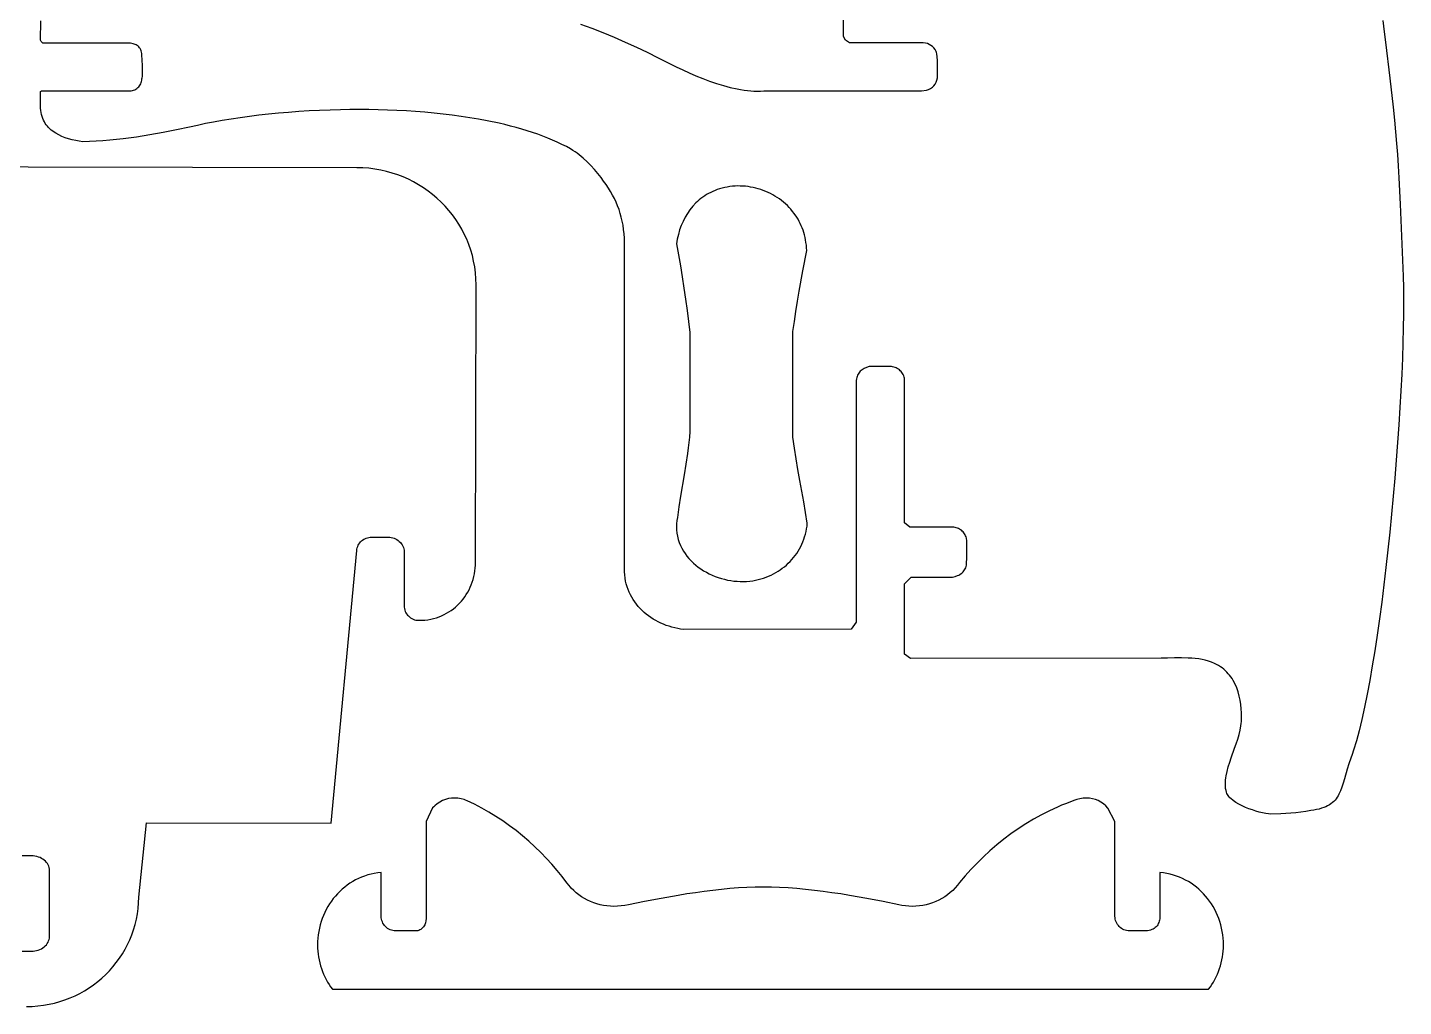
# Model space of a CAD drawing. Extents: x 0.4 to 47.6, y 0.4 to 33.9.
# Drawn here: x 24 to 47.55, y 0.37 to 17.14 of the extents above; entities that cross this region are included whole.
import ezdxf

# ---------------------------------------------------------------- set-up
doc = ezdxf.new("R2010")
doc.units = 0
doc.layers.add('Centerline', color=1, linetype='CONTINUOUS')
doc.layers.add('Layer_1', color=1, linetype='CONTINUOUS')

msp = doc.modelspace()

# ---------------------------------------------------------------- linework, layer by layer
at = {"layer": 'Centerline'}
for points in [[(33.465, 17.197), (33.659, 17.125), (33.851, 17.05), (34.043, 16.972), (34.233, 16.889), (34.422, 16.803), (34.61, 16.714), (34.796, 16.62), (34.999, 16.518), (35.105, 16.465), (35.215, 16.413), (35.328, 16.361), (35.442, 16.311), (35.558, 16.264), (35.676, 16.219), (35.794, 16.178), (35.912, 16.142), (36.03, 16.11), (36.148, 16.085), (36.206, 16.074), (36.265, 16.065), (36.322, 16.058), (36.38, 16.053), (36.436, 16.05), (36.493, 16.049), (36.548, 16.05), (36.603, 16.053), (39.304, 16.053), (39.387, 16.063), (39.425, 16.077), (39.459, 16.095), (39.489, 16.116), (39.514, 16.14), (39.536, 16.168), (39.554, 16.199), (39.568, 16.234), (39.578, 16.274), (39.58, 16.37), (39.58, 16.503), (39.578, 16.572), (39.574, 16.635), (39.567, 16.689), (39.562, 16.711), (39.556, 16.729), (39.536, 16.76), (39.514, 16.788), (39.49, 16.812), (39.464, 16.832), (39.435, 16.848), (39.404, 16.861), (39.37, 16.869), (39.332, 16.874), (38.072, 16.874), (38.002, 16.918), (37.97, 16.981), (37.97, 17.641)], [(47.199, 17.255), (47.226, 17.066), (47.248, 16.887), (47.321, 16.269), (47.377, 15.771), (47.399, 15.553), (47.419, 15.349), (47.436, 15.154), (47.451, 14.961), (47.465, 14.766), (47.477, 14.563), (47.499, 14.112), (47.521, 13.564), (47.547, 12.878), (47.552, 12.678), (47.554, 12.463), (47.553, 12.233), (47.55, 11.991), (47.543, 11.737), (47.535, 11.473), (47.523, 11.199), (47.509, 10.917), (47.493, 10.628), (47.475, 10.332), (47.454, 10.032), (47.431, 9.728), (47.406, 9.421), (47.379, 9.113), (47.35, 8.805), (47.32, 8.497), (47.288, 8.192), (47.254, 7.89), (47.218, 7.591), (47.181, 7.299), (47.143, 7.013), (47.103, 6.734), (47.062, 6.464), (47.02, 6.205), (46.977, 5.956), (46.933, 5.72), (46.888, 5.497), (46.842, 5.289), (46.795, 5.096), (46.748, 4.921), (46.7, 4.763), (46.676, 4.691), (46.652, 4.624), (46.618, 4.529), (46.59, 4.438), (46.543, 4.274), (46.521, 4.2), (46.5, 4.131), (46.476, 4.067), (46.449, 4.009), (46.435, 3.981), (46.418, 3.955), (46.401, 3.931), (46.382, 3.907), (46.361, 3.885), (46.338, 3.864), (46.313, 3.845), (46.286, 3.827), (46.256, 3.81), (46.224, 3.794), (46.189, 3.78), (46.151, 3.767), (46.11, 3.755), (46.066, 3.744), (46.018, 3.735), (45.966, 3.727), (45.881, 3.713), (45.796, 3.7), (45.711, 3.69), (45.626, 3.682), (45.541, 3.676), (45.456, 3.672), (45.286, 3.667), (45.243, 3.672), (45.195, 3.679), (45.142, 3.69), (45.086, 3.703), (45.027, 3.719), (44.967, 3.738), (44.907, 3.759), (44.848, 3.783), (44.791, 3.809), (44.736, 3.837), (44.685, 3.867), (44.639, 3.898), (44.599, 3.932), (44.582, 3.949), (44.566, 3.967), (44.552, 3.985), (44.541, 4.004), (44.531, 4.022), (44.524, 4.042), (44.516, 4.074), (44.51, 4.108), (44.507, 4.142), (44.505, 4.177), (44.506, 4.213), (44.508, 4.249), (44.513, 4.286), (44.518, 4.323), (44.534, 4.399), (44.555, 4.476), (44.579, 4.555), (44.606, 4.634), (44.663, 4.794), (44.691, 4.873), (44.717, 4.952), (44.74, 5.03), (44.758, 5.106), (44.772, 5.181), (44.776, 5.218), (44.779, 5.254), (44.781, 5.327), (44.781, 5.4), (44.777, 5.473), (44.769, 5.546), (44.758, 5.619), (44.743, 5.69), (44.724, 5.76), (44.7, 5.828), (44.671, 5.894), (44.638, 5.957), (44.619, 5.987), (44.599, 6.016), (44.578, 6.044), (44.555, 6.072), (44.531, 6.098), (44.506, 6.123), (44.479, 6.147), (44.45, 6.17), (44.42, 6.192), (44.389, 6.212), (44.356, 6.231), (44.321, 6.249), (44.27, 6.27), (44.217, 6.289), (44.162, 6.304), (44.106, 6.315), (44.048, 6.325), (43.99, 6.332), (43.931, 6.337), (43.871, 6.34), (43.752, 6.342), (43.633, 6.341), (43.517, 6.339), (43.406, 6.339), (39.116, 6.33), (39.015, 6.409), (39.015, 7.609), (39.126, 7.723), (39.832, 7.723), (39.878, 7.735), (39.921, 7.752), (39.942, 7.762), (39.962, 7.773), (39.98, 7.786), (39.998, 7.799), (40.014, 7.814), (40.028, 7.831), (40.041, 7.848), (40.052, 7.867), (40.061, 7.887), (40.068, 7.909), (40.072, 7.932), (40.074, 7.957), (40.077, 8.055), (40.081, 8.176), (40.082, 8.237), (40.082, 8.295), (40.08, 8.348), (40.074, 8.393), (40.067, 8.413), (40.059, 8.433), (40.05, 8.451), (40.039, 8.468), (40.027, 8.485), (40.014, 8.5), (40.001, 8.514), (39.986, 8.527), (39.97, 8.538), (39.953, 8.548), (39.935, 8.557), (39.917, 8.565), (39.898, 8.571), (39.878, 8.576), (39.857, 8.579), (39.835, 8.581), (39.104, 8.581), (39.014, 8.658), (39.014, 11.131), (39.007, 11.152), (38.999, 11.173), (38.99, 11.193), (38.979, 11.212), (38.967, 11.229), (38.954, 11.246), (38.939, 11.261), (38.924, 11.275), (38.907, 11.288), (38.889, 11.299), (38.871, 11.309), (38.851, 11.317), (38.83, 11.323), (38.809, 11.328), (38.787, 11.331), (38.763, 11.332), (38.408, 11.331), (38.363, 11.317), (38.322, 11.3), (38.304, 11.289), (38.286, 11.278), (38.27, 11.265), (38.255, 11.252), (38.242, 11.237), (38.23, 11.221), (38.219, 11.203), (38.21, 11.185), (38.202, 11.164), (38.196, 11.143), (38.191, 11.12), (38.187, 11.095), (38.187, 6.953), (38.097, 6.832), (35.231, 6.83), (35.18, 6.837), (35.13, 6.846), (35.08, 6.857), (35.031, 6.87), (34.983, 6.884), (34.935, 6.9), (34.889, 6.918), (34.843, 6.938), (34.798, 6.959), (34.755, 6.982), (34.712, 7.007), (34.671, 7.033), (34.631, 7.061), (34.592, 7.09), (34.555, 7.121), (34.52, 7.154), (34.486, 7.188), (34.454, 7.224), (34.423, 7.261), (34.394, 7.3), (34.368, 7.34), (34.343, 7.381), (34.32, 7.424), (34.299, 7.469), (34.281, 7.514), (34.264, 7.561), (34.25, 7.61), (34.239, 7.659), (34.229, 7.71), (34.223, 7.763), (34.219, 7.816), (34.217, 7.871), (34.217, 13.532), (34.212, 13.607), (34.204, 13.679), (34.194, 13.75), (34.181, 13.82), (34.165, 13.888), (34.147, 13.954), (34.126, 14.019), (34.102, 14.083), (34.076, 14.145), (34.047, 14.207), (34.015, 14.268), (33.981, 14.329), (33.944, 14.389), (33.904, 14.448), (33.862, 14.508), (33.817, 14.567), (33.761, 14.637), (33.703, 14.707), (33.643, 14.774), (33.58, 14.839), (33.514, 14.9), (33.446, 14.957), (33.41, 14.984), (33.373, 15.01), (33.336, 15.034), (33.297, 15.057), (33.224, 15.097), (33.147, 15.135), (33.069, 15.173), (32.988, 15.209), (32.905, 15.243), (32.82, 15.277), (32.733, 15.309), (32.644, 15.339), (32.553, 15.369), (32.46, 15.397), (32.365, 15.424), (32.269, 15.449), (32.171, 15.474), (32.072, 15.497), (31.868, 15.54), (31.722, 15.568), (31.574, 15.593), (31.423, 15.616), (31.27, 15.636), (31.116, 15.655), (30.96, 15.671), (30.803, 15.686), (30.644, 15.698), (30.485, 15.708), (30.324, 15.717), (30.164, 15.723), (30.003, 15.728), (29.841, 15.731), (29.68, 15.732), (29.519, 15.731), (29.359, 15.729), (29.178, 15.724), (28.998, 15.717), (28.82, 15.708), (28.644, 15.697), (28.469, 15.684), (28.297, 15.669), (28.128, 15.653), (27.962, 15.635), (27.799, 15.615), (27.639, 15.593), (27.484, 15.57), (27.333, 15.545), (27.186, 15.519), (27.044, 15.491), (26.907, 15.462), (26.775, 15.432), (26.55, 15.383), (26.323, 15.338), (26.095, 15.297), (25.867, 15.262), (25.638, 15.233), (25.523, 15.22), (25.408, 15.209), (25.292, 15.199), (25.177, 15.191), (25.062, 15.185), (24.946, 15.18), (24.886, 15.19), (24.825, 15.201), (24.764, 15.215), (24.704, 15.232), (24.645, 15.251), (24.589, 15.273), (24.534, 15.298), (24.482, 15.327), (24.456, 15.344), (24.431, 15.362), (24.406, 15.382), (24.383, 15.402), (24.361, 15.424), (24.341, 15.447), (24.322, 15.471), (24.304, 15.496), (24.288, 15.523), (24.273, 15.552), (24.26, 15.582), (24.249, 15.613), (24.239, 15.646), (24.232, 15.681), (24.226, 15.717), (24.222, 15.755), (24.222, 16.03), (24.225, 16.039), (24.231, 16.046), (24.24, 16.051), (24.25, 16.053), (24.25, 16.053), (25.733, 16.051), (25.754, 16.051), (25.775, 16.054), (25.796, 16.058), (25.816, 16.065), (25.836, 16.073), (25.854, 16.083), (25.872, 16.095), (25.889, 16.108), (25.904, 16.123), (25.918, 16.139), (25.93, 16.157), (25.94, 16.175), (25.948, 16.195), (25.954, 16.215), (25.958, 16.236), (25.959, 16.258), (25.964, 16.276), (25.967, 16.297), (25.971, 16.348), (25.971, 16.408), (25.968, 16.472), (25.961, 16.597), (25.958, 16.65), (25.956, 16.691), (25.951, 16.715), (25.945, 16.737), (25.937, 16.757), (25.928, 16.776), (25.917, 16.792), (25.905, 16.806), (25.892, 16.819), (25.877, 16.83), (25.861, 16.84), (25.844, 16.848), (25.826, 16.855), (25.806, 16.86), (25.762, 16.868), (25.713, 16.871), (24.265, 16.871), (24.246, 16.886), (24.233, 16.9), (24.228, 16.909), (24.224, 16.921), (24.228, 17.254)]]:
    msp.add_lwpolyline(points, dxfattribs=at)
at = {"layer": 'Layer_1'}
for points in [[(23.982, 0.373), (24.081, 0.375), (24.178, 0.383), (24.274, 0.394), (24.368, 0.411), (24.461, 0.431), (24.552, 0.457), (24.641, 0.486), (24.728, 0.52), (24.813, 0.557), (24.896, 0.598), (24.976, 0.643), (25.054, 0.692), (25.129, 0.744), (25.202, 0.8), (25.272, 0.859), (25.338, 0.921), (25.402, 0.986), (25.463, 1.054), (25.52, 1.125), (25.573, 1.198), (25.624, 1.274), (25.67, 1.352), (25.713, 1.433), (25.751, 1.516), (25.786, 1.601), (25.816, 1.688), (25.842, 1.777), (25.864, 1.868), (25.881, 1.96), (25.894, 2.053), (25.901, 2.148), (25.904, 2.245), (25.904, 2.245), (26.034, 3.516), (29.199, 3.511), (29.636, 8.182), (29.639, 8.206), (29.645, 8.229), (29.652, 8.251), (29.662, 8.272), (29.674, 8.292), (29.687, 8.311), (29.702, 8.329), (29.718, 8.345), (29.736, 8.36), (29.755, 8.373), (29.775, 8.384), (29.797, 8.394), (29.819, 8.401), (29.842, 8.407), (29.866, 8.41), (29.891, 8.411), (30.174, 8.411), (30.2, 8.41), (30.226, 8.406), (30.252, 8.399), (30.276, 8.391), (30.3, 8.38), (30.323, 8.368), (30.344, 8.353), (30.364, 8.337), (30.382, 8.319), (30.398, 8.3), (30.413, 8.279), (30.425, 8.257), (30.435, 8.234), (30.442, 8.211), (30.446, 8.186), (30.448, 8.16), (30.446, 7.236), (30.447, 7.211), (30.451, 7.186), (30.457, 7.162), (30.466, 7.139), (30.476, 7.117), (30.489, 7.097), (30.504, 7.077), (30.52, 7.06), (30.538, 7.043), (30.558, 7.029), (30.579, 7.016), (30.601, 7.006), (30.625, 6.997), (30.649, 6.991), (30.674, 6.987), (30.7, 6.986), (30.753, 6.987), (30.804, 6.991), (30.854, 6.997), (30.904, 7.006), (30.952, 7.017), (30.999, 7.03), (31.045, 7.046), (31.089, 7.064), (31.133, 7.084), (31.175, 7.106), (31.215, 7.13), (31.254, 7.156), (31.292, 7.184), (31.328, 7.214), (31.363, 7.245), (31.396, 7.278), (31.427, 7.313), (31.457, 7.349), (31.485, 7.387), (31.511, 7.426), (31.536, 7.466), (31.558, 7.508), (31.579, 7.551), (31.597, 7.595), (31.614, 7.641), (31.629, 7.687), (31.641, 7.734), (31.651, 7.782), (31.659, 7.832), (31.665, 7.881), (31.669, 7.932), (31.67, 7.983), (31.679, 12.733), (31.676, 12.836), (31.668, 12.937), (31.655, 13.037), (31.637, 13.136), (31.615, 13.232), (31.587, 13.327), (31.555, 13.42), (31.518, 13.511), (31.477, 13.6), (31.432, 13.686), (31.383, 13.77), (31.33, 13.851), (31.273, 13.93), (31.212, 14.005), (31.148, 14.078), (31.08, 14.148), (31.009, 14.214), (30.935, 14.277), (30.858, 14.337), (30.778, 14.393), (30.695, 14.445), (30.609, 14.493), (30.521, 14.538), (30.431, 14.578), (30.338, 14.614), (30.243, 14.646), (30.146, 14.673), (30.047, 14.695), (29.947, 14.713), (29.845, 14.726), (29.741, 14.734), (29.636, 14.737), (18.38, 14.757)], [(23.906, 1.32), (24.062, 1.32), (24.094, 1.321), (24.125, 1.325), (24.155, 1.331), (24.184, 1.339), (24.212, 1.35), (24.238, 1.362), (24.262, 1.377), (24.284, 1.393), (24.304, 1.411), (24.323, 1.43), (24.338, 1.45), (24.352, 1.472), (24.362, 1.495), (24.37, 1.519), (24.375, 1.544), (24.377, 1.569), (24.377, 1.569), (24.379, 2.701), (24.377, 2.727), (24.372, 2.752), (24.365, 2.776), (24.354, 2.799), (24.341, 2.821), (24.325, 2.841), (24.307, 2.861), (24.287, 2.878), (24.265, 2.895), (24.24, 2.909), (24.215, 2.922), (24.187, 2.932), (24.158, 2.941), (24.128, 2.947), (24.097, 2.951), (24.065, 2.952), (23.909, 2.952)]]:
    msp.add_lwpolyline(points, dxfattribs=at)
for points in [[(35.336, 10.217), (35.33, 10.123), (35.321, 10.03), (35.311, 9.937), (35.299, 9.845), (35.272, 9.662), (35.242, 9.479), (35.18, 9.114), (35.15, 8.93), (35.124, 8.745), (35.114, 8.693), (35.109, 8.641), (35.107, 8.589), (35.109, 8.538), (35.116, 8.48), (35.126, 8.425), (35.14, 8.371), (35.157, 8.319), (35.178, 8.269), (35.201, 8.22), (35.228, 8.173), (35.257, 8.128), (35.289, 8.085), (35.323, 8.043), (35.36, 8.004), (35.399, 7.966), (35.44, 7.93), (35.483, 7.897), (35.527, 7.865), (35.574, 7.836), (35.621, 7.808), (35.67, 7.783), (35.721, 7.759), (35.772, 7.738), (35.824, 7.719), (35.877, 7.703), (35.931, 7.688), (35.985, 7.676), (36.039, 7.666), (36.093, 7.659), (36.148, 7.654), (36.202, 7.651), (36.256, 7.651), (36.31, 7.653), (36.363, 7.658), (36.415, 7.665), (36.463, 7.673), (36.509, 7.684), (36.555, 7.696), (36.599, 7.71), (36.643, 7.725), (36.686, 7.742), (36.728, 7.761), (36.769, 7.781), (36.809, 7.803), (36.847, 7.826), (36.885, 7.85), (36.921, 7.877), (36.957, 7.904), (36.991, 7.933), (37.023, 7.963), (37.055, 7.994), (37.085, 8.027), (37.114, 8.061), (37.141, 8.096), (37.167, 8.132), (37.191, 8.17), (37.214, 8.208), (37.235, 8.248), (37.255, 8.289), (37.273, 8.33), (37.289, 8.373), (37.303, 8.417), (37.316, 8.461), (37.327, 8.507), (37.337, 8.553), (37.344, 8.6), (37.349, 8.648), (37.319, 8.833), (37.287, 9.016), (37.22, 9.382), (37.188, 9.566), (37.157, 9.75), (37.129, 9.935), (37.103, 10.121), (37.103, 11.929), (37.127, 12.103), (37.153, 12.277), (37.181, 12.451), (37.21, 12.625), (37.274, 12.972), (37.339, 13.318), (37.337, 13.365), (37.332, 13.411), (37.326, 13.456), (37.319, 13.5), (37.31, 13.543), (37.3, 13.585), (37.288, 13.626), (37.275, 13.667), (37.26, 13.706), (37.244, 13.744), (37.227, 13.782), (37.209, 13.818), (37.19, 13.854), (37.169, 13.888), (37.125, 13.954), (37.097, 13.989), (37.068, 14.024), (37.038, 14.057), (37.007, 14.089), (36.974, 14.12), (36.941, 14.149), (36.906, 14.177), (36.87, 14.203), (36.833, 14.228), (36.795, 14.252), (36.757, 14.274), (36.717, 14.295), (36.677, 14.314), (36.636, 14.332), (36.595, 14.348), (36.552, 14.363), (36.51, 14.376), (36.467, 14.388), (36.423, 14.398), (36.379, 14.406), (36.335, 14.413), (36.291, 14.418), (36.246, 14.422), (36.202, 14.423), (36.157, 14.424), (36.112, 14.422), (36.068, 14.418), (36.023, 14.413), (35.979, 14.406), (35.935, 14.398), (35.891, 14.387), (35.847, 14.375), (35.808, 14.362), (35.769, 14.347), (35.731, 14.331), (35.695, 14.314), (35.659, 14.295), (35.625, 14.276), (35.592, 14.255), (35.559, 14.232), (35.528, 14.209), (35.498, 14.185), (35.469, 14.159), (35.441, 14.133), (35.389, 14.077), (35.34, 14.017), (35.296, 13.953), (35.256, 13.887), (35.221, 13.817), (35.19, 13.745), (35.163, 13.67), (35.141, 13.594), (35.123, 13.515), (35.109, 13.435), (35.176, 13.056), (35.207, 12.866), (35.237, 12.676), (35.265, 12.485), (35.291, 12.294), (35.315, 12.103), (35.336, 11.913), (35.336, 10.217)], [(29.218, 0.667), (44.218, 0.667), (44.248, 0.707), (44.275, 0.749), (44.301, 0.792), (44.326, 0.836), (44.349, 0.882), (44.369, 0.928), (44.388, 0.975), (44.406, 1.023), (44.421, 1.072), (44.434, 1.122), (44.446, 1.172), (44.455, 1.222), (44.463, 1.272), (44.468, 1.323), (44.471, 1.374), (44.472, 1.424), (44.471, 1.484), (44.467, 1.543), (44.461, 1.601), (44.452, 1.659), (44.44, 1.715), (44.426, 1.771), (44.41, 1.826), (44.392, 1.88), (44.371, 1.933), (44.348, 1.984), (44.323, 2.034), (44.296, 2.083), (44.267, 2.131), (44.236, 2.177), (44.202, 2.221), (44.167, 2.264), (44.13, 2.305), (44.091, 2.344), (44.051, 2.382), (44.009, 2.417), (43.965, 2.451), (43.919, 2.483), (43.872, 2.512), (43.823, 2.539), (43.773, 2.564), (43.722, 2.587), (43.669, 2.607), (43.615, 2.624), (43.559, 2.639), (43.502, 2.652), (43.444, 2.661), (43.385, 2.668), (43.385, 1.918), (43.382, 1.874), (43.378, 1.853), (43.373, 1.832), (43.366, 1.811), (43.357, 1.792), (43.347, 1.774), (43.335, 1.756), (43.321, 1.74), (43.306, 1.725), (43.288, 1.711), (43.269, 1.699), (43.248, 1.689), (43.225, 1.68), (43.2, 1.674), (43.172, 1.669), (42.865, 1.668), (42.84, 1.669), (42.815, 1.673), (42.791, 1.679), (42.768, 1.688), (42.747, 1.698), (42.726, 1.711), (42.707, 1.725), (42.689, 1.741), (42.673, 1.759), (42.658, 1.778), (42.646, 1.799), (42.635, 1.821), (42.627, 1.844), (42.62, 1.868), (42.617, 1.893), (42.615, 1.918), (42.615, 3.542), (42.495, 3.772), (42.459, 3.81), (42.419, 3.844), (42.375, 3.873), (42.329, 3.898), (42.28, 3.917), (42.23, 3.931), (42.177, 3.94), (42.124, 3.943), (42.097, 3.942), (42.07, 3.94), (42.016, 3.931), (41.963, 3.917), (41.912, 3.898), (41.841, 3.873), (41.771, 3.846), (41.701, 3.818), (41.631, 3.788), (41.493, 3.724), (41.356, 3.655), (41.222, 3.58), (41.09, 3.501), (40.961, 3.417), (40.835, 3.328), (40.712, 3.236), (40.592, 3.14), (40.475, 3.039), (40.363, 2.936), (40.254, 2.83), (40.15, 2.72), (40.05, 2.608), (39.955, 2.494), (39.919, 2.448), (39.88, 2.403), (39.838, 2.362), (39.795, 2.323), (39.749, 2.287), (39.701, 2.253), (39.652, 2.223), (39.601, 2.195), (39.548, 2.17), (39.494, 2.149), (39.439, 2.13), (39.383, 2.115), (39.326, 2.103), (39.268, 2.094), (39.209, 2.089), (39.15, 2.087), (39.088, 2.089), (39.027, 2.094), (38.969, 2.102), (38.916, 2.112), (38.648, 2.169), (38.365, 2.224), (38.071, 2.276), (37.922, 2.3), (37.771, 2.322), (37.62, 2.343), (37.469, 2.362), (37.318, 2.378), (37.169, 2.392), (37.021, 2.404), (36.875, 2.412), (36.733, 2.417), (36.593, 2.419), (36.454, 2.417), (36.313, 2.412), (36.169, 2.404), (36.024, 2.392), (35.877, 2.378), (35.729, 2.362), (35.581, 2.343), (35.432, 2.322), (35.284, 2.3), (35.137, 2.276), (34.845, 2.224), (34.561, 2.169), (34.287, 2.112), (34.223, 2.102), (34.16, 2.094), (34.098, 2.089), (34.036, 2.087), (33.977, 2.089), (33.919, 2.094), (33.861, 2.103), (33.804, 2.115), (33.747, 2.13), (33.692, 2.148), (33.639, 2.17), (33.586, 2.194), (33.535, 2.222), (33.486, 2.252), (33.439, 2.285), (33.393, 2.321), (33.35, 2.36), (33.309, 2.401), (33.27, 2.444), (33.234, 2.49), (33.153, 2.597), (33.068, 2.703), (32.978, 2.808), (32.884, 2.91), (32.787, 3.01), (32.686, 3.108), (32.582, 3.203), (32.474, 3.295), (32.364, 3.384), (32.25, 3.469), (32.135, 3.551), (32.017, 3.629), (31.897, 3.702), (31.775, 3.771), (31.651, 3.835), (31.526, 3.894), (31.5, 3.905), (31.474, 3.915), (31.421, 3.931), (31.394, 3.936), (31.367, 3.94), (31.339, 3.942), (31.312, 3.943), (31.259, 3.94), (31.206, 3.932), (31.155, 3.918), (31.105, 3.899), (31.058, 3.874), (31.013, 3.845), (30.972, 3.811), (30.953, 3.793), (30.935, 3.773), (30.823, 3.542), (30.824, 1.918), (30.824, 1.879), (30.821, 1.84), (30.812, 1.803), (30.799, 1.769), (30.79, 1.753), (30.78, 1.738), (30.769, 1.724), (30.757, 1.712), (30.744, 1.701), (30.73, 1.691), (30.714, 1.683), (30.698, 1.676), (30.681, 1.671), (30.663, 1.668), (30.304, 1.668), (30.279, 1.669), (30.254, 1.673), (30.23, 1.679), (30.207, 1.688), (30.186, 1.698), (30.165, 1.711), (30.146, 1.725), (30.128, 1.741), (30.112, 1.759), (30.097, 1.778), (30.085, 1.799), (30.074, 1.821), (30.066, 1.844), (30.059, 1.868), (30.056, 1.893), (30.054, 1.918), (30.054, 2.668), (30.053, 2.669), (29.994, 2.662), (29.936, 2.652), (29.88, 2.64), (29.824, 2.625), (29.77, 2.607), (29.717, 2.587), (29.665, 2.564), (29.615, 2.54), (29.567, 2.512), (29.519, 2.483), (29.474, 2.451), (29.43, 2.418), (29.387, 2.382), (29.347, 2.345), (29.308, 2.305), (29.271, 2.264), (29.235, 2.221), (29.202, 2.177), (29.171, 2.131), (29.141, 2.083), (29.114, 2.034), (29.089, 1.984), (29.066, 1.933), (29.045, 1.88), (29.027, 1.826), (29.01, 1.771), (28.996, 1.715), (28.985, 1.659), (28.976, 1.601), (28.97, 1.543), (28.966, 1.484), (28.964, 1.424), (28.965, 1.374), (28.969, 1.323), (28.974, 1.272), (28.981, 1.222), (28.991, 1.172), (29.002, 1.122), (29.016, 1.072), (29.031, 1.023), (29.048, 0.975), (29.067, 0.928), (29.088, 0.882), (29.111, 0.836), (29.135, 0.792), (29.161, 0.749), (29.189, 0.707), (29.218, 0.667)]]:
    msp.add_lwpolyline(points, close=True, dxfattribs=at)

doc.saveas('drawing.dxf')
